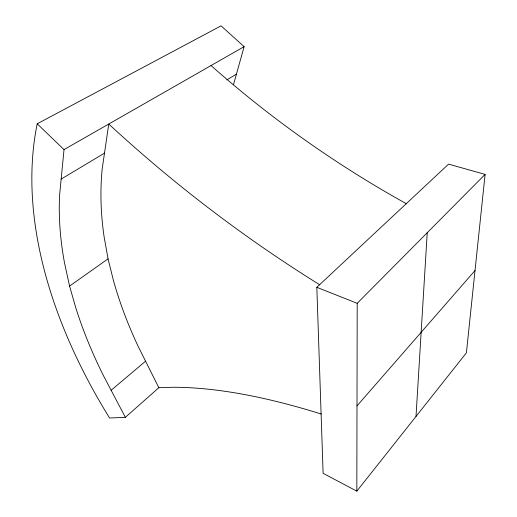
<?xml version="1.0" encoding="UTF-8"?>
<svg xmlns="http://www.w3.org/2000/svg" width="517" height="517" viewBox="0 0 517 517"><rect width="100%" height="100%" fill="white"/><g stroke="black" fill="none" stroke-linecap="round" stroke-linejoin="round"><path stroke-width="0.78" d="M356.827 491.15L357.202 303.317L485.101 174.397L448.562 164.135L316.824 287.31L323.112 473.326L356.827 491.15L466.399 352.827L485.101 174.397M416.011 416.437L427.229 232.728M233.484 84.704L244.127 46.64L221.056 25.85L37.211 123.802L64.018 149.62L59.604 195.083A462.056 280.472 39.7 0 0 64.522 262.985L69.575 286.095L75.928 308.281A462.282 280.634 39.7 0 0 103.154 375.083L125.36 417.329L158.842 387.718L172.264 387.272A733.151 244.328 37.1 0 1 321.315 414.052M356.995 405.897L475.026 270.52M111.142 390.27L145.574 361.202M69.575 286.095L108.053 258.849L103.988 236.062A437.052 284.809 38.5 0 1 102.179 168.975L108.757 124.035C173.809 184.155 244.56 238.098 319.803 284.828M61.155 179.089L104.499 153.142M226.795 79.922L236.437 74.151M64.018 149.62L244.127 46.64M125.36 417.329L109.565 418.007A523.618 323.241 39.1 0 1 45.632 275.109L45.347 274.062A523.443 323.119 39.1 0 1 37.211 123.802M316.824 287.31L357.202 303.317M406.549 203.821C336.612 165.026 270.902 118.6 211.046 65.556M158.842 387.718L138.136 346.332A437.266 284.97 38.5 0 1 113.488 280.699L108.053 258.849"/></g></svg>
